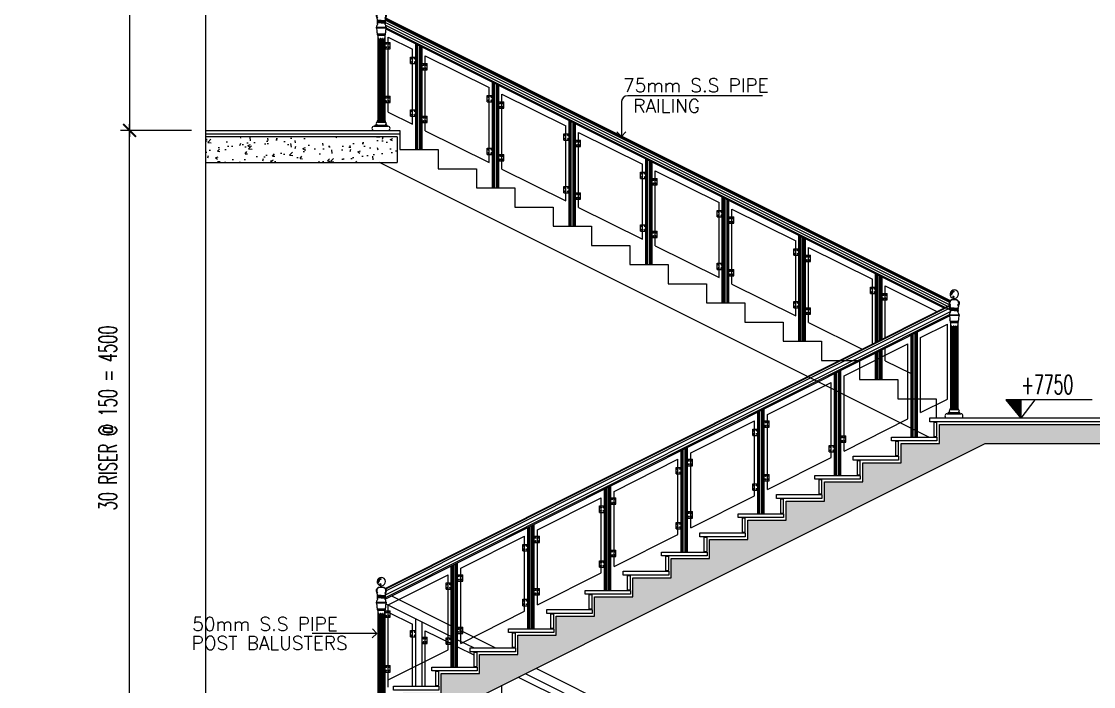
# Model space of a CAD drawing. Extents: x 418021.3 to 418070.1, y 43443.2 to 43479.4.
# Drawn here: x 418032.6 to 418041, y 43464.58 to 43469.79 of the extents above; entities that cross this region are included whole.
import ezdxf

# ---------------------------------------------------------------- set-up
doc = ezdxf.new("R2010")
doc.units = 0
doc.header["$MEASUREMENT"] = 0
doc.header["$PDMODE"] = 3
doc.header["$PDSIZE"] = 0.1
doc.layers.get('0').update_dxf_attribs({"linetype": 'CONTINUOUS'})
doc.layers.get('DEFPOINTS').update_dxf_attribs({"linetype": 'CONTINUOUS'})
for name, color, linetype in [('2', 11, 'CONTINUOUS'), ('D', 11, 'CONTINUOUS'), ('DIM-OUT', 4, 'CONTINUOUS'), ('ELEV-LEV', 3, 'CONTINUOUS'), ('GLASS', 4, 'CONTINUOUS'), ('Handrail', 4, 'CONTINUOUS'), ('Hatch', 11, 'CONTINUOUS'), ('IND-ES-TXT', 4, 'CONTINUOUS'), ('STAIR', 2, 'CONTINUOUS'), ('Step', 3, 'CONTINUOUS'), ('TEXT', 4, 'CONTINUOUS'), ('TXT', 2, 'CONTINUOUS'), ('WALL', 6, 'CONTINUOUS')]:
    doc.layers.add(name, color=color, linetype=linetype)
doc.styles.add('ROMANS', font='ROMANS.shx', dxfattribs={"width": 0.6})
doc.dimstyles.new('STANDARD in', dxfattribs={"dimtxt": 0.14, "dimasz": 0.1, "dimexe": 0.07, "dimexo": 0.05, "dimgap": 0.1, "dimtad": 1, "dimdec": 0, "dimlfac": 1000, "dimzin": 0, "dimdsep": 46, "dimtxsty": 'ROMANS', "dimblk": 'ARCHTICK', "dimcen": 0.05, "dimdle": 0.05, "dimclrd": 4, "dimclre": 4, "dimclrt": 2, "dimadec": 0, "dimazin": 0, "dimtfac": 1, "dimtdec": 0, "dimtmove": 2, "dimatfit": 3, "dimfxl": 0, "dimtolj": 1, "dimtzin": 0, "dimarcsym": 0})
pattern_1 = [(50, (7.18398, 0), (0.21517805478, -0.018825640495), [0.0225, -0.2475]), (355, (7.18398, 0), (-0.04162540008, 0.22565764011), [0.018, -0.198]), (100.4514, (7.20191, -0.00157), (0.17355281451, 0.20683186262), [0.019122057, -0.2103426336]), (46.1842, (7.18398, 0.06), (0.32017231459, -0.0496557043), [0.03375, -0.37125]), (96.6356, (7.21066, 0.05586), (0.28039881166, 0.29223536127), [0.0286830864, -0.3155139]), (351.1842, (7.18398, 0.06), (0.28039858354, 0.29223558028), [0.027, -0.297]), (21, (7.21398, 0.045), (0.179072115636, -0.1207856672), [0.0225, -0.2475]), (326, (7.21398, 0.045), (0.07299459958, 0.21754501351), [0.018, -0.198]), (71.4514, (7.2289, 0.03493), (0.25206678857, 0.09675914901), [0.019122057, -0.2103426336]), (37.5, (7.18398, 0), (0.003647956595, 0.09986815615), [0, -0.1956, 0, -0.201, 0, -0.19875]), (7.5, (7.18398, 0), (0.078920861233, 0.118323513565), [0, -0.1146, 0, -0.1911, 0, -0.07575]), (327.5, (7.11708, 0), (0.160146730852, -0.00676646152), [0, -0.075, 0, -0.234, 0, -0.3105]), (317.5, (7.08708, 0), (0.174955850803, 0.0300314947), [0, -0.0975, 0, -0.1554, 0, -0.2205])]

# ---------------------------------------------------------------- blocks, each defined once
blk = doc.blocks.new('A$C2B08356D')
at = {"layer": '2'}
for p, q in [((0.0495, 0.7172), (0.0495, 0.0755)), ((0.0543, 0.7172), (0.0543, 0.0755)), ((0.0637, 0.7172), (0.0637, 0.0755)), ((0.0684, 0.7172), (0.0684, 0.0755)), ((0.0779, 0.7172), (0.0779, 0.0755)), ((0.0826, 0.7172), (0.0826, 0.0755)), ((0.092, 0.7172), (0.092, 0.0755)), ((0.0967, 0.7172), (0.0967, 0.0755))]:
    blk.add_line(p, q, dxfattribs=at)
for centre in [(0.0519, 0.7172), (0.0661, 0.7172), (0.0802, 0.7172), (0.0944, 0.7172)]:
    blk.add_arc(centre, 0.00236, 0, 180, dxfattribs=at)
at = {"layer": 'D'}
for centre, radius, start, end in [((0.0731, 0.9689), 0.033, 278.21321, 261.78679), ((0.0731, 0.9689), 0.0236, 98.17108, 183.38618), ((0.0519, 0.9677), 0.00236, 186.5091, 0.26326), ((0.0731, 0.9689), 0.0189, 98.17108, 183.38618), ((0.0638, 0.9498), 0.00237, 68.56462, 237.92493), ((0.0731, 0.9689), 0.0236, 243.24478, 261.78679), ((0.0731, 0.9689), 0.0189, 243.24478, 261.78679), ((0.0698, 0.9898), 0.00238, 286.45517, 89.887), ((0.0694, 0.9479), 0.00248, 279.63543, 63.93815)]:
    blk.add_arc(centre, radius, start, end, dxfattribs=at)
at = {"layer": 'Handrail'}
for p, q in [((0.0495, 0.9159), (0.0495, 0.9264)), ((0.0495, 0.9264), (0.0967, 0.9264)), ((0.0684, 0.9362), (0.0779, 0.9362)), ((0.0684, 0.9264), (0.0684, 0.9362)), ((0.0779, 0.9264), (0.0779, 0.9362)), ((0.0967, 0.9183), (0.0967, 0.9264)), ((0.0448, 0.8792), (0.0441, 0.8849)), ((0.0731, 0.8603), (0.0448, 0.8603)), ((0.0731, 0.8509), (0.0448, 0.8509)), ((0.0731, 0.8415), (0.0448, 0.8415)), ((0.0731, 0.8603), (0.1014, 0.8603)), ((0.0731, 0.8509), (0.1014, 0.8509)), ((0.0731, 0.8415), (0.1014, 0.8415)), ((0.1016, 0.8792), (0.1023, 0.8849)), ((0.0354, 0.8037), (0.0354, 0.8084)), ((0.0354, 0.8084), (0.1109, 0.8084)), ((0.0354, 0.8037), (0.1109, 0.8037)), ((0.0448, 0.7565), (0.1014, 0.7565)), ((0.1109, 0.8084), (0.1109, 0.8037)), ((0.0448, 0.7471), (0.0448, 0.0755)), ((0.0448, 0.7471), (0.1014, 0.7471)), ((0.1014, 0.7471), (0.1014, 0.0755)), ((0.0165, 0.033), (0.125, 0.033)), ((0.0283, 0.0425), (0.1132, 0.0425)), ((0.0448, 0.0754), (0.1022, 0.0754)), ((0.0448, 0.0661), (0.1014, 0.0661)), ((0.0448, 0.0425), (0.0967, 0.0425)), ((0.1316, 0.0014), (0.1316, 0))]:
    blk.add_line(p, q, dxfattribs=at)
for centre, radius, start, end in [((0.0527, 0.8981), 0.0204, 98.79584, 221.67768), ((0.0527, 0.8981), 0.0157, 122.81596, 237.18404), ((0.0238, 0.8742), 0.0171, 355.26767, 37.22751), ((0.0448, 0.865), 0.00472, 90, 270), ((0.0448, 0.8556), 0.00472, 90, 270), ((0.0448, 0.8462), 0.00472, 90, 270), ((0.0448, 0.8367), 0.00472, 90, 270), ((0.0435, 0.8725), 0.0027, 175.26767, 299.2972), ((0.0937, 0.8981), 0.0204, 318.32232, 81.60011), ((0.1014, 0.865), 0.00472, 270, 90), ((0.1014, 0.8556), 0.00472, 270, 90), ((0.1014, 0.8462), 0.00472, 270, 90), ((0.1014, 0.8367), 0.00472, 270, 90), ((0.1029, 0.8725), 0.0027, 240.7028, 4.73233), ((0.0937, 0.8981), 0.0157, 302.81596, 57.18404), ((0.1226, 0.8742), 0.0171, 142.77249, 184.73233), ((0.087, 0.8014), 0.0521, 144.09077, 172.30641), ((-0.0329, 0.7768), 0.0734, 350.07625, 21.49547), ((0.0459, 0.763), 0.00657, 170.07625, 260.82681), ((0.0448, 0.7518), 0.00472, 90, 270), ((0.0592, 0.8014), 0.0521, 7.69359, 35.90923), ((0.1004, 0.763), 0.00657, 279.17319, 9.92375), ((0.1014, 0.7518), 0.00472, 270, 90), ((0.1792, 0.7768), 0.0734, 158.50453, 189.92375), ((0.0165, 0.0165), 0.0165, 90, 270), ((0.0283, 0.0377), 0.00472, 90, 270), ((0.0448, 0.0543), 0.0118, 90, 270), ((0.0448, 0.0708), 0.00472, 90, 270), ((0.1014, 0.0708), 0.00472, 270, 90), ((0.1014, 0.0543), 0.0118, 270, 90), ((0.1132, 0.0377), 0.00472, 270, 90), ((0.125, 0.0165), 0.0165, 270, 90)]:
    blk.add_arc(centre, radius, start, end, dxfattribs=at)
blk = doc.blocks.new('A$C2180794E')
at = {"layer": 'Handrail'}
blk.add_blockref('A$C2B08356D', (0, 0), dxfattribs=at)
blk = doc.blocks.new('A$C427214A3')
at = {"layer": 'GLASS', "ltscale": 0.2}
for p, q in [((0, 1000), (800, 1000)), ((0, 0), (0, 1000)), ((0, 0), (800, 0)), ((800, 0), (800, 1000))]:
    blk.add_line(p, q, dxfattribs=at)
for centre in [(202, 770), (202, 230), (650, 770), (650, 230)]:
    blk.add_circle(centre, 82.4, dxfattribs=at)
blk = doc.blocks.new('_ARCHTICK')
at = {"color": 0, "linetype": 'ByBlock', "const_width": 0.15}
blk.add_lwpolyline([(-0.5, -0.5), (0.5, 0.5)], dxfattribs=at)
blk = doc.blocks.new('*D130')
at = {"layer": 'DEFPOINTS', "color": 0}
for p in [(418033.4491, 43468.9338), (418033.9849, 43468.9338), (418034.1226, 43464.4338)]:
    blk.add_point(p, dxfattribs=at)
at = {"layer": 'DIM-OUT', "color": 4, "lineweight": -2}
for p, q in [((418033.9349, 43468.9338), (418033.3791, 43468.9338)), ((418033.4491, 43464.3838), (418033.4491, 43468.9838)), ((418034.0726, 43464.4338), (418033.3791, 43464.4338))]:
    blk.add_line(p, q, dxfattribs=at)
at = {"layer": 'DIM-OUT', "color": 4, "lineweight": -2, "xscale": 0.1, "yscale": 0.1, "zscale": 0.1}
for p, rotation in [((418033.4491, 43468.9338), 90), ((418033.4491, 43464.4338), 270)]:
    blk.add_blockref('_ARCHTICK', p, dxfattribs=dict(at, rotation=rotation))
at = {"layer": 'DIM-OUT', "color": 2, "insert": (418033.2791, 43466.6838), "char_height": 0.14, "attachment_point": 5, "rotation": 90, "style": 'ROMANS'}
blk.add_mtext('\\A1;30 RISER @ 150 = 4500', dxfattribs=at)
blk = doc.blocks.new('*D129')
at = {"layer": 'DEFPOINTS', "color": 0}
for p in [(418033.4503, 43473.1838), (418034.033, 43473.1838), (418033.6791, 43468.9338)]:
    blk.add_point(p, dxfattribs=at)
at = {"layer": 'DIM-OUT', "color": 4, "lineweight": -2}
for p, q in [((418033.4503, 43468.8838), (418033.4503, 43473.2338)), ((418033.983, 43473.1838), (418033.3803, 43473.1838)), ((418033.6291, 43468.9338), (418033.3803, 43468.9338))]:
    blk.add_line(p, q, dxfattribs=at)
at = {"layer": 'DIM-OUT', "color": 4, "lineweight": -2, "xscale": 0.1, "yscale": 0.1, "zscale": 0.1}
for p, rotation in [((418033.4503, 43473.1838), 90), ((418033.4503, 43468.9338), 270)]:
    blk.add_blockref('_ARCHTICK', p, dxfattribs=dict(at, rotation=rotation))
at = {"layer": 'DIM-OUT', "color": 2, "insert": (418033.2803, 43471.0588), "char_height": 0.14, "attachment_point": 5, "rotation": 90, "style": 'ROMANS'}
blk.add_mtext('\\A1;4250', dxfattribs=at)

msp = doc.modelspace()

# ---------------------------------------------------------------- hatches: boundary and pattern name
at = {"layer": 'ELEV-LEV', "linetype": 'Continuous'}
h = msp.add_hatch(dxfattribs=at)
h.set_pattern_fill('ANSI31', color=6, scale=0.0228, angle=450, style=0)
h.set_pattern_definition([(135, (417941.0877875, 43483.5705428), (-0.00201525433, -0.00201525433), [])])
h.paths.add_polyline_path([(418040.3096, 43466.8248), (418040.4266, 43466.6835), (418040.4266, 43466.8248)])
at = {"layer": 'Hatch'}
h = msp.add_hatch(dxfattribs=at)
h.set_pattern_fill('AR-CONC', color=256, scale=0.03, style=0)
h.set_pattern_definition(pattern_1)
h.paths.add_polyline_path([(418035.5436, 43468.8838), (418034.0433, 43468.8838), (418034.0433, 43468.6838), (418035.5436, 43468.6838)])
h = msp.add_hatch(dxfattribs=at)
h.set_pattern_fill('AR-CONC', color=256, scale=0.03, style=0)
h.set_pattern_definition(pattern_1)
h.paths.add_polyline_path([(418041.4945, 43466.6338), (418039.7895, 43466.6338), (418039.7895, 43466.4838), (418039.4895, 43466.4838), (418039.4895, 43466.3338), (418039.1895, 43466.3338), (418039.1895, 43466.1838), (418038.8895, 43466.1838), (418038.8895, 43466.0338), (418038.5895, 43466.0338), (418038.5895, 43465.8838), (418038.2895, 43465.8838), (418038.2895, 43465.7338), (418037.9895, 43465.7338), (418037.9895, 43465.5838), (418037.6895, 43465.5838), (418037.6895, 43465.4338), (418037.3895, 43465.4338), (418037.3895, 43465.2838), (418037.0895, 43465.2838), (418037.0895, 43465.1338), (418036.7895, 43465.1338), (418036.7895, 43464.9838), (418036.4895, 43464.9838), (418036.4895, 43464.8338), (418036.1895, 43464.8338), (418036.1895, 43464.6838), (418035.8895, 43464.6838), (418035.8895, 43464.5338), (418035.5895, 43464.5338), (418035.5895, 43464.3838), (418034.0433, 43464.3838), (418034.0433, 43464.1838), (418035.5472, 43464.1838), (418040.1472, 43466.4838), (418041.3445, 43466.4838), (418041.3445, 43466.0338), (418041.4945, 43466.0338)])

# ---------------------------------------------------------------- linework, layer by layer
at = {"layer": 'DIM-OUT'}
for p, q in [((418035.4536, 43469.8143), (418039.879, 43467.6015)), ((418035.4551, 43469.7296), (418039.8247, 43467.5448)), ((418035.4733, 43469.6646), (418035.6645, 43469.5691)), ((418035.4733, 43469.0777), (418035.4733, 43469.6646)), ((418035.6895, 43468.7838), (418035.6895, 43469.6125)), ((418035.7395, 43468.7838), (418035.7395, 43469.5875)), ((418035.6645, 43468.9821), (418035.6645, 43469.5691)), ((418035.7645, 43468.9321), (418035.7645, 43469.5191)), ((418035.7645, 43469.5191), (418036.2645, 43469.2691)), ((418036.2645, 43468.6821), (418036.2645, 43469.2691)), ((418036.2895, 43468.4838), (418036.2895, 43469.3125)), ((418036.3395, 43468.4838), (418036.3395, 43469.2875)), ((418036.3645, 43468.6321), (418036.3645, 43469.2191)), ((418036.3645, 43469.2191), (418036.8645, 43468.9691)), ((418035.4733, 43469.0777), (418035.6645, 43468.9821)), ((418036.8895, 43468.1838), (418036.8895, 43469.0125)), ((418035.5645, 43468.9338), (418035.5645, 43468.7838)), ((418035.7645, 43468.9321), (418036.2645, 43468.6821)), ((418036.8645, 43468.3821), (418036.8645, 43468.9691)), ((418036.9395, 43468.1838), (418036.9395, 43468.9875)), ((418036.9645, 43468.3321), (418036.9645, 43468.9191)), ((418036.9645, 43468.9191), (418037.4645, 43468.6691)), ((418035.5645, 43468.7838), (418035.8645, 43468.7838)), ((418035.8645, 43468.7838), (418035.8645, 43468.6338)), ((418039.7067, 43466.5338), (418035.4067, 43468.6838)), ((418037.4645, 43468.0821), (418037.4645, 43468.6691)), ((418037.4895, 43467.8838), (418037.4895, 43468.7125)), ((418037.5395, 43467.8838), (418037.5395, 43468.6875)), ((418035.8645, 43468.6338), (418036.1645, 43468.6338)), ((418036.1645, 43468.6338), (418036.1645, 43468.4838)), ((418036.3645, 43468.6321), (418036.8645, 43468.3821)), ((418037.5645, 43468.0321), (418037.5645, 43468.6191)), ((418037.5645, 43468.6191), (418038.0645, 43468.3691)), ((418036.1645, 43468.4838), (418036.4645, 43468.4838)), ((418036.4645, 43468.4838), (418036.4645, 43468.3338)), ((418038.0895, 43467.5838), (418038.0895, 43468.4125)), ((418036.4645, 43468.3338), (418036.7645, 43468.3338)), ((418036.7645, 43468.3338), (418036.7645, 43468.1838)), ((418036.9645, 43468.3321), (418037.4645, 43468.0821)), ((418038.0645, 43467.7821), (418038.0645, 43468.3691)), ((418038.1395, 43467.5838), (418038.1395, 43468.3875)), ((418038.1645, 43467.7321), (418038.1645, 43468.3191)), ((418038.1645, 43468.3191), (418038.6645, 43468.0691)), ((418036.7645, 43468.1838), (418037.0645, 43468.1838)), ((418037.0645, 43468.1838), (418037.0645, 43468.0338)), ((418038.6895, 43467.2838), (418038.6895, 43468.1125)), ((418038.7395, 43467.2838), (418038.7395, 43468.0875)), ((418037.0645, 43468.0338), (418037.3645, 43468.0338)), ((418037.3645, 43468.0338), (418037.3645, 43467.8838)), ((418037.5645, 43468.0321), (418038.0645, 43467.7821)), ((418038.6645, 43467.4821), (418038.6645, 43468.0691)), ((418038.7645, 43467.4321), (418038.7645, 43468.0191)), ((418038.7645, 43468.0191), (418039.2645, 43467.7691)), ((418037.3645, 43467.8838), (418037.6645, 43467.8838)), ((418037.6645, 43467.8838), (418037.6645, 43467.7338)), ((418039.2645, 43467.2638), (418039.2645, 43467.7691)), ((418039.2895, 43467.2763), (418039.2895, 43467.8125)), ((418039.3395, 43467.3014), (418039.3395, 43467.7875)), ((418037.6645, 43467.7338), (418037.9645, 43467.7338)), ((418037.9645, 43467.7338), (418037.9645, 43467.5838)), ((418038.1645, 43467.7321), (418038.6645, 43467.4821)), ((418039.3645, 43467.7191), (418039.7689, 43467.5168)), ((418039.3645, 43467.3139), (418039.3645, 43467.7191)), ((418037.9645, 43467.5838), (418038.2645, 43467.5838)), ((418038.2645, 43467.5838), (418038.2645, 43467.4338)), ((418035.4498, 43465.3501), (418039.87, 43467.5675)), ((418035.4509, 43465.2668), (418039.869, 43467.4831)), ((418038.2645, 43467.4338), (418038.5645, 43467.4338)), ((418038.5645, 43467.4338), (418038.5645, 43467.2838)), ((418038.7645, 43467.4321), (418039.1829, 43467.2229)), ((418039.642, 43467.3133), (418039.8518, 43467.4186)), ((418039.8518, 43466.8312), (418039.8518, 43467.4186)), ((418039.567, 43466.5338), (418039.567, 43467.3316)), ((418039.617, 43466.5338), (418039.617, 43467.3567)), ((418038.5645, 43467.2838), (418038.8645, 43467.2838)), ((418038.8645, 43467.2838), (418038.8645, 43467.1338)), ((418039.042, 43467.0123), (418039.542, 43467.2631)), ((418039.542, 43466.6758), (418039.542, 43467.2631)), ((418039.642, 43466.7259), (418039.642, 43467.3133)), ((418039.2895, 43466.9838), (418039.2895, 43467.1924)), ((418039.3395, 43466.9838), (418039.3395, 43467.2175)), ((418039.3645, 43467.1321), (418039.3645, 43467.23)), ((418038.8645, 43467.1338), (418039.1645, 43467.1338)), ((418039.1645, 43467.1338), (418039.1645, 43466.9838)), ((418039.3645, 43467.1321), (418039.567, 43467.0308)), ((418038.967, 43466.2338), (418038.967, 43467.0306)), ((418039.017, 43466.2338), (418039.017, 43467.0557)), ((418039.042, 43466.4249), (418039.042, 43467.0123)), ((418038.442, 43466.7113), (418038.942, 43466.9621)), ((418038.942, 43466.3748), (418038.942, 43466.9621)), ((418039.1645, 43466.9838), (418039.4645, 43466.9838)), ((418039.4645, 43466.9838), (418039.4645, 43466.8338)), ((418039.4645, 43466.8338), (418039.7645, 43466.8338)), ((418039.642, 43466.7259), (418039.8518, 43466.8312)), ((418039.7645, 43466.8338), (418039.7645, 43466.6838)), ((418038.417, 43465.9338), (418038.417, 43466.7547)), ((418037.842, 43466.4103), (418038.342, 43466.6611)), ((418038.342, 43466.0738), (418038.342, 43466.6611)), ((418038.367, 43465.9338), (418038.367, 43466.7296)), ((418038.442, 43466.1239), (418038.442, 43466.7113)), ((418039.042, 43466.4249), (418039.542, 43466.6758)), ((418037.767, 43465.6338), (418037.767, 43466.4286)), ((418037.817, 43465.6338), (418037.817, 43466.4537)), ((418037.842, 43465.823), (418037.842, 43466.4103)), ((418037.242, 43466.1093), (418037.742, 43466.3601)), ((418037.742, 43465.7728), (418037.742, 43466.3601)), ((418038.442, 43466.1239), (418038.942, 43466.3748)), ((418037.217, 43465.3338), (418037.217, 43466.1527)), ((418037.167, 43465.3338), (418037.167, 43466.1276)), ((418037.242, 43465.522), (418037.242, 43466.1093)), ((418037.842, 43465.823), (418038.342, 43466.0738)), ((418036.642, 43465.8083), (418037.142, 43466.0592)), ((418037.142, 43465.4718), (418037.142, 43466.0592)), ((418036.567, 43465.0338), (418036.567, 43465.8266)), ((418036.617, 43465.0338), (418036.617, 43465.8517)), ((418036.042, 43465.5073), (418036.542, 43465.7582)), ((418036.542, 43465.1708), (418036.542, 43465.7582)), ((418036.642, 43465.221), (418036.642, 43465.8083)), ((418037.242, 43465.522), (418037.742, 43465.7728)), ((418035.967, 43464.7338), (418035.967, 43465.5256)), ((418036.017, 43464.7338), (418036.017, 43465.5507)), ((418036.042, 43464.92), (418036.042, 43465.5073)), ((418037.3445, 43465.4838), (418037.6445, 43465.4838)), ((418035.4741, 43465.2225), (418035.942, 43465.4572)), ((418035.942, 43464.8698), (418035.942, 43465.4572)), ((418036.642, 43465.221), (418037.142, 43465.4718)), ((418035.4551, 43465.2296), (418035.967, 43464.9737)), ((418035.4996, 43465.2912), (418035.967, 43465.0576)), ((418035.4733, 43465.1646), (418035.6645, 43465.0691)), ((418035.4733, 43464.5777), (418035.4733, 43465.1646)), ((418035.4741, 43464.6351), (418035.4741, 43465.2225)), ((418036.042, 43464.92), (418036.542, 43465.1708)), ((418035.6645, 43464.5838), (418035.6645, 43465.0691)), ((418035.6895, 43464.5838), (418035.6895, 43465.1125)), ((418035.7395, 43464.5838), (418035.7395, 43465.0875)), ((418035.7645, 43464.5838), (418035.7645, 43465.0191)), ((418035.7645, 43465.0191), (418035.967, 43464.9178)), ((418036.017, 43465.0326), (418036.3145, 43464.8838)), ((418036.017, 43464.9487), (418036.1468, 43464.8838)), ((418036.017, 43464.8928), (418036.1445, 43464.8291)), ((418035.4741, 43464.6351), (418035.942, 43464.8698)), ((418036.6308, 43464.7256), (418039.879, 43463.1015)), ((418036.4911, 43464.6557), (418036.8645, 43464.4691)), ((418036.547, 43464.6837), (418039.8247, 43463.0448)), ((418036.3645, 43464.1321), (418036.3645, 43464.5924))]:
    msp.add_line(p, q, dxfattribs=at)
at = {"layer": 'ELEV-LEV', "color": 6}
for p, q in [((418040.9853, 43466.8248), (418040.3096, 43466.8248)), ((418040.3096, 43466.8248), (418040.4266, 43466.6835)), ((418040.5356, 43466.8248), (418040.4266, 43466.6835)), ((418040.4266, 43466.8248), (418040.4266, 43466.6835))]:
    msp.add_line(p, q, dxfattribs=at)
at = {"layer": 'IND-ES-TXT'}
for p, q in [((418038.4049, 43469.2051), (418037.3491, 43469.2051)), ((418037.2991, 43469.1654), (418037.2991, 43468.8881))]:
    msp.add_line(p, q, dxfattribs=at)
msp.add_arc((418037.3491, 43469.1551), 0.05, 90, 180, dxfattribs=at)
at = {"layer": 'STAIR', "color": 6, "ltscale": 0.2}
for q in [(418035.3494, 43464.9636), (418035.3512, 43465.0343)]:
    msp.add_line((418035.3856, 43464.9981), q, dxfattribs=at)
at = {"layer": 'Step'}
msp.add_line((418034.0433, 43473.6611), (418034.0433, 43459.2769), dxfattribs=at)
at = {"layer": 'Step', "color": 11}
for p, q in [((418035.4536, 43469.808), (418039.8727, 43467.5985)), ((418035.4536, 43469.7979), (418039.8667, 43467.5913)), ((418035.4536, 43469.7792), (418039.8663, 43467.5728)), ((418035.4536, 43469.7574), (418039.8722, 43467.5481)), ((418035.4536, 43469.7395), (418039.8722, 43467.5302)), ((418035.6917, 43468.7838), (418035.6917, 43469.6113)), ((418035.6966, 43468.7838), (418035.6966, 43469.6089)), ((418035.7066, 43468.7838), (418035.7066, 43469.6039)), ((418035.7208, 43468.7838), (418035.7208, 43469.5968)), ((418035.7314, 43468.7838), (418035.7314, 43469.5915)), ((418035.7367, 43468.7838), (418035.7367, 43469.5888)), ((418036.2917, 43468.4838), (418036.2917, 43469.3113)), ((418036.2966, 43468.4838), (418036.2966, 43469.3089)), ((418036.3066, 43468.4838), (418036.3066, 43469.3039)), ((418036.3208, 43468.4838), (418036.3208, 43469.2968)), ((418036.3314, 43468.4838), (418036.3314, 43469.2915)), ((418036.3367, 43468.4838), (418036.3367, 43469.2888)), ((418036.8917, 43468.1838), (418036.8917, 43469.0113)), ((418036.8966, 43468.1838), (418036.8966, 43469.0089)), ((418036.9066, 43468.1838), (418036.9066, 43469.0039)), ((418036.9208, 43468.1838), (418036.9208, 43468.9968)), ((418036.9314, 43468.1838), (418036.9314, 43468.9915)), ((418036.9367, 43468.1838), (418036.9367, 43468.9888)), ((418037.4917, 43467.8838), (418037.4917, 43468.7113)), ((418037.4966, 43467.8838), (418037.4966, 43468.7089)), ((418037.5066, 43467.8838), (418037.5066, 43468.7039)), ((418037.5208, 43467.8838), (418037.5208, 43468.6968)), ((418037.5314, 43467.8838), (418037.5314, 43468.6915)), ((418037.5367, 43467.8838), (418037.5367, 43468.6888)), ((418038.0917, 43467.5838), (418038.0917, 43468.4113)), ((418038.0966, 43467.5838), (418038.0966, 43468.4089)), ((418038.1066, 43467.5838), (418038.1066, 43468.4039)), ((418038.1208, 43467.5838), (418038.1208, 43468.3968)), ((418038.1314, 43467.5838), (418038.1314, 43468.3915)), ((418038.1367, 43467.5838), (418038.1367, 43468.3888)), ((418038.6917, 43467.2838), (418038.6917, 43468.1113)), ((418038.6966, 43467.2838), (418038.6966, 43468.1089)), ((418038.7066, 43467.2838), (418038.7066, 43468.1039)), ((418038.7208, 43467.2838), (418038.7208, 43468.0968)), ((418038.7314, 43467.2838), (418038.7314, 43468.0915)), ((418038.7367, 43467.2838), (418038.7367, 43468.0888)), ((418039.2917, 43467.2774), (418039.2917, 43467.8113)), ((418039.2966, 43467.2799), (418039.2966, 43467.8089)), ((418039.3066, 43467.2849), (418039.3066, 43467.8039)), ((418039.3208, 43467.292), (418039.3208, 43467.7968)), ((418039.3314, 43467.2974), (418039.3314, 43467.7915)), ((418039.3367, 43467.3), (418039.3367, 43467.7888)), ((418035.4524, 43465.2777), (418039.869, 43467.4933)), ((418035.453, 43465.299), (418039.8744, 43467.517)), ((418035.4555, 43465.3459), (418039.8717, 43467.5613)), ((418035.461, 43465.3332), (418039.8722, 43467.5461)), ((418039.5692, 43466.5398), (418039.5692, 43467.3328)), ((418039.5741, 43466.5398), (418039.5741, 43467.3352)), ((418039.5841, 43466.5398), (418039.5841, 43467.3402)), ((418039.5983, 43466.5398), (418039.5983, 43467.3473)), ((418039.6089, 43466.5398), (418039.6089, 43467.3527)), ((418039.6142, 43466.5398), (418039.6142, 43467.3553)), ((418039.2917, 43466.9838), (418039.2917, 43467.1935)), ((418039.2966, 43466.9838), (418039.2966, 43467.196)), ((418039.3066, 43466.9838), (418039.3066, 43467.201)), ((418039.3208, 43466.9838), (418039.3208, 43467.2081)), ((418039.3314, 43466.9838), (418039.3314, 43467.2135)), ((418039.3367, 43466.9838), (418039.3367, 43467.2161)), ((418038.9692, 43466.2388), (418038.9692, 43467.0318)), ((418038.9741, 43466.2388), (418038.9741, 43467.0342)), ((418038.9841, 43466.2388), (418038.9841, 43467.0392)), ((418038.9983, 43466.2388), (418038.9983, 43467.0464)), ((418039.0089, 43466.2388), (418039.0089, 43467.0517)), ((418039.0142, 43466.2388), (418039.0142, 43467.0543)), ((418038.3841, 43465.9378), (418038.3841, 43466.7382)), ((418038.3983, 43465.9378), (418038.3983, 43466.7454)), ((418038.4089, 43465.9378), (418038.4089, 43466.7507)), ((418038.4142, 43465.9378), (418038.4142, 43466.7533)), ((418038.3692, 43465.9378), (418038.3692, 43466.7308)), ((418038.3741, 43465.9378), (418038.3741, 43466.7332)), ((418037.7692, 43465.6368), (418037.7692, 43466.4298)), ((418037.7741, 43465.6368), (418037.7741, 43466.4322)), ((418037.7841, 43465.6368), (418037.7841, 43466.4373)), ((418037.7983, 43465.6368), (418037.7983, 43466.4444)), ((418037.8089, 43465.6368), (418037.8089, 43466.4497)), ((418037.8142, 43465.6368), (418037.8142, 43466.4524)), ((418037.2089, 43465.3358), (418037.2089, 43466.1487)), ((418037.2142, 43465.3358), (418037.2142, 43466.1514)), ((418037.1692, 43465.3358), (418037.1692, 43466.1288)), ((418037.1741, 43465.3358), (418037.1741, 43466.1312)), ((418037.1841, 43465.3358), (418037.1841, 43466.1363)), ((418037.1983, 43465.3358), (418037.1983, 43466.1434)), ((418036.5692, 43465.0348), (418036.5692, 43465.8278)), ((418036.5741, 43465.0348), (418036.5741, 43465.8302)), ((418036.5841, 43465.0348), (418036.5841, 43465.8353)), ((418036.5983, 43465.0348), (418036.5983, 43465.8424)), ((418036.6089, 43465.0348), (418036.6089, 43465.8477)), ((418036.6142, 43465.0348), (418036.6142, 43465.8504)), ((418035.9692, 43464.7338), (418035.9692, 43465.5268)), ((418035.9741, 43464.7338), (418035.9741, 43465.5293)), ((418035.9841, 43464.7338), (418035.9841, 43465.5343)), ((418035.9983, 43464.7338), (418035.9983, 43465.5414)), ((418036.0089, 43464.7338), (418036.0089, 43465.5467)), ((418036.0142, 43464.7338), (418036.0142, 43465.5494))]:
    msp.add_line(p, q, dxfattribs=at)
at = {"layer": 'Step'}
msp.add_lwpolyline([(418034.0433, 43468.9338), (418035.5645, 43468.9338), (418035.5645, 43468.9038), (418034.0433, 43468.9038)], dxfattribs=at)
for points in [[(418039.7145, 43466.6538), (418039.7145, 43466.6838), (418041.3268, 43466.6838), (418041.3268, 43466.6538)], [(418039.7445, 43466.6488), (418039.7445, 43466.5388), (418039.7695, 43466.5388), (418039.7695, 43466.6488)], [(418039.4145, 43466.5038), (418039.4145, 43466.5338), (418039.7695, 43466.5338), (418039.7695, 43466.5038)], [(418039.4445, 43466.4988), (418039.4445, 43466.3888), (418039.4695, 43466.3888), (418039.4695, 43466.4988)], [(418039.1145, 43466.3538), (418039.1145, 43466.3838), (418039.4695, 43466.3838), (418039.4695, 43466.3538)], [(418039.1445, 43466.3488), (418039.1445, 43466.2388), (418039.1695, 43466.2388), (418039.1695, 43466.3488)], [(418038.8145, 43466.2038), (418038.8145, 43466.2338), (418039.1695, 43466.2338), (418039.1695, 43466.2038)], [(418038.8445, 43466.1988), (418038.8445, 43466.0888), (418038.8695, 43466.0888), (418038.8695, 43466.1988)], [(418038.5145, 43466.0538), (418038.5145, 43466.0838), (418038.8695, 43466.0838), (418038.8695, 43466.0538)], [(418038.5445, 43466.0488), (418038.5445, 43465.9388), (418038.5695, 43465.9388), (418038.5695, 43466.0488)], [(418038.2145, 43465.9038), (418038.2145, 43465.9338), (418038.5695, 43465.9338), (418038.5695, 43465.9038)], [(418038.2445, 43465.8988), (418038.2445, 43465.7888), (418038.2695, 43465.7888), (418038.2695, 43465.8988)], [(418037.9145, 43465.7538), (418037.9145, 43465.7838), (418038.2695, 43465.7838), (418038.2695, 43465.7538)], [(418037.9445, 43465.7488), (418037.9445, 43465.6388), (418037.9695, 43465.6388), (418037.9695, 43465.7488)], [(418037.6145, 43465.6038), (418037.6145, 43465.6338), (418037.9695, 43465.6338), (418037.9695, 43465.6038)], [(418037.6445, 43465.5988), (418037.6445, 43465.4888), (418037.6695, 43465.4888), (418037.6695, 43465.5988)], [(418037.6445, 43465.5988), (418037.6445, 43465.4888), (418037.6695, 43465.4888), (418037.6695, 43465.5988)], [(418037.3145, 43465.4538), (418037.3145, 43465.4838), (418037.6695, 43465.4838), (418037.6695, 43465.4538)], [(418037.3445, 43465.4488), (418037.3445, 43465.3388), (418037.3695, 43465.3388), (418037.3695, 43465.4488)], [(418037.0145, 43465.3038), (418037.0145, 43465.3338), (418037.3695, 43465.3338), (418037.3695, 43465.3038)], [(418037.0445, 43465.2988), (418037.0445, 43465.1888), (418037.0695, 43465.1888), (418037.0695, 43465.2988)], [(418036.7145, 43465.1538), (418036.7145, 43465.1838), (418037.0695, 43465.1838), (418037.0695, 43465.1538)], [(418036.7445, 43465.1488), (418036.7445, 43465.0388), (418036.7695, 43465.0388), (418036.7695, 43465.1488)], [(418036.4145, 43465.0038), (418036.4145, 43465.0338), (418036.7695, 43465.0338), (418036.7695, 43465.0038)], [(418036.4445, 43464.9988), (418036.4445, 43464.8888), (418036.4695, 43464.8888), (418036.4695, 43464.9988)], [(418036.1145, 43464.8538), (418036.1145, 43464.8838), (418036.4695, 43464.8838), (418036.4695, 43464.8538)], [(418036.1445, 43464.8488), (418036.1445, 43464.7388), (418036.1695, 43464.7388), (418036.1695, 43464.8488)], [(418035.8145, 43464.7038), (418035.8145, 43464.7338), (418036.1695, 43464.7338), (418036.1695, 43464.7038)], [(418035.8445, 43464.6988), (418035.8445, 43464.5888), (418035.8695, 43464.5888), (418035.8695, 43464.6988)], [(418035.5145, 43464.5538), (418035.5145, 43464.5838), (418035.8695, 43464.5838), (418035.8695, 43464.5538)]]:
    msp.add_lwpolyline(points, close=True, dxfattribs=at)
at = {"layer": 'TEXT'}
msp.add_line((418035.3856, 43464.9981), (418034.8779, 43464.9981), dxfattribs=at)
at = {"layer": 'WALL'}
for p, q in [((418037.2991, 43468.8878), (418037.2637, 43468.9232)), ((418037.2991, 43468.8878), (418037.3344, 43468.9232)), ((418035.5436, 43468.8838), (418034.0433, 43468.8838)), ((418035.5436, 43468.8838), (418035.5436, 43468.6838)), ((418034.0433, 43468.6838), (418035.5436, 43468.6838)), ((418035.5472, 43464.1838), (418040.1472, 43466.4838)), ((418040.1472, 43466.4838), (418041.3445, 43466.4838)), ((418037.6895, 43465.4338), (418037.6895, 43465.5838))]:
    msp.add_line(p, q, dxfattribs=at)
for points in [[(418039.7895, 43466.4838), (418039.7895, 43466.6338), (418041.4945, 43466.6338)], [(418039.4895, 43466.3338), (418039.4895, 43466.4838), (418039.7895, 43466.4838)], [(418039.1895, 43466.1838), (418039.1895, 43466.3338), (418039.4895, 43466.3338)], [(418038.8895, 43466.0338), (418038.8895, 43466.1838), (418039.1895, 43466.1838)], [(418038.5895, 43465.8838), (418038.5895, 43466.0338), (418038.8895, 43466.0338)], [(418038.2895, 43465.7338), (418038.2895, 43465.8838), (418038.5895, 43465.8838)], [(418037.9895, 43465.5838), (418037.9895, 43465.7338), (418038.2895, 43465.7338)], [(418037.6895, 43465.4338), (418037.6895, 43465.5838), (418037.9895, 43465.5838)], [(418037.3895, 43465.2838), (418037.3895, 43465.4338), (418037.6895, 43465.4338)], [(418037.0895, 43465.1338), (418037.0895, 43465.2838), (418037.3895, 43465.2838)], [(418036.7895, 43464.9838), (418036.7895, 43465.1338), (418037.0895, 43465.1338)], [(418036.4895, 43464.8338), (418036.4895, 43464.9838), (418036.7895, 43464.9838)], [(418036.1895, 43464.6838), (418036.1895, 43464.8338), (418036.4895, 43464.8338)], [(418035.8895, 43464.5338), (418035.8895, 43464.6838), (418036.1895, 43464.6838)]]:
    msp.add_lwpolyline(points, dxfattribs=at)

# ---------------------------------------------------------------- block references
at = {"layer": 'GLASS', "xscale": 5e-05, "yscale": 5e-05, "zscale": 5e-05}
for p in [(418035.4483, 43469.5735), (418035.6495, 43469.4575), (418035.7395, 43469.4075), (418035.4483, 43469.1517), (418036.2495, 43469.1575), (418035.6495, 43469.0457), (418036.3395, 43469.1075), (418035.7395, 43468.9957), (418036.8495, 43468.8575), (418036.9395, 43468.8075), (418036.2495, 43468.7457), (418036.3395, 43468.6957), (418037.4495, 43468.5575), (418037.5395, 43468.5075), (418036.8495, 43468.4457), (418036.9395, 43468.3957), (418038.0495, 43468.2575), (418038.1395, 43468.2075), (418037.4495, 43468.1457), (418037.5395, 43468.0957), (418038.6495, 43467.9575), (418038.7395, 43467.9075), (418038.0495, 43467.8457), (418038.1395, 43467.7957), (418039.2495, 43467.6575), (418039.3395, 43467.6075), (418038.6495, 43467.5457), (418038.7395, 43467.4957), (418038.417, 43466.6112), (418038.327, 43466.5473), (418039.017, 43466.4934), (418038.927, 43466.4185), (418037.817, 43466.3102), (418037.727, 43466.2463), (418038.417, 43466.1924), (418038.327, 43466.1175), (418037.127, 43465.9453), (418037.217, 43466.0092), (418037.817, 43465.9008), (418037.727, 43465.8165), (418036.617, 43465.7082), (418036.527, 43465.6443), (418037.217, 43465.5998), (418037.127, 43465.5155), (418035.927, 43465.3433), (418036.017, 43465.4072), (418036.617, 43465.2988), (418036.527, 43465.2145), (418035.4483, 43465.1242), (418035.6495, 43464.9698), (418036.017, 43464.9978), (418035.7395, 43464.919), (418035.927, 43464.9135), (418035.4483, 43464.6957)]:
    msp.add_blockref('A$C427214A3', p, dxfattribs=at)
at = {"layer": 'Step'}
for p in [(418035.3468, 43468.9338), (418039.832, 43466.6838), (418035.3468, 43464.4338)]:
    msp.add_blockref('A$C2180794E', p, dxfattribs=at)

# ---------------------------------------------------------------- texts
at = {"layer": 'TEXT', "color": 2, "style": 'ROMANS'}
for s, height, p in [('75mm S.S PIPE', 0.105881, (418037.3127, 43469.2345)), ('RAILING', 0.10588, (418037.3929, 43469.0735)), ('50mm S.S PIPE', 0.105881, (418033.9402, 43465.0184)), ('POST BALUSTERS', 0.105881, (418033.9351, 43464.8692))]:
    msp.add_text(s, height=height, dxfattribs=at).set_placement(p)
at = {"layer": 'TXT', "style": 'ROMANS', "width": 0.6}
msp.add_text('+7750', height=0.14897, dxfattribs=at).set_placement((418040.4303, 43466.871))

# ---------------------------------------------------------------- dimensions: what is measured, and where the dimension line sits
at = {"layer": 'DIM-OUT'}
dim = msp.add_linear_dim(base=(418033.4503, 43473.1838), p1=(418033.6791, 43468.9338), p2=(418034.033, 43473.1838), angle=270, dimstyle='STANDARD in', dxfattribs=at)
dim.commit()
dim.dimension.update_dxf_attribs({"geometry": '*D129', "text_midpoint": (418033.2803, 43471.0588)})
dim = msp.add_linear_dim(base=(418033.4491, 43468.9338), p1=(418034.1226, 43464.4338), p2=(418033.9849, 43468.9338), angle=270, text='30 RISER @ 150 = 4500', dimstyle='STANDARD in', dxfattribs=at)
dim.commit()
dim.dimension.update_dxf_attribs({"geometry": '*D130', "text_midpoint": (418033.2791, 43466.6838)})

doc.saveas('drawing.dxf')
